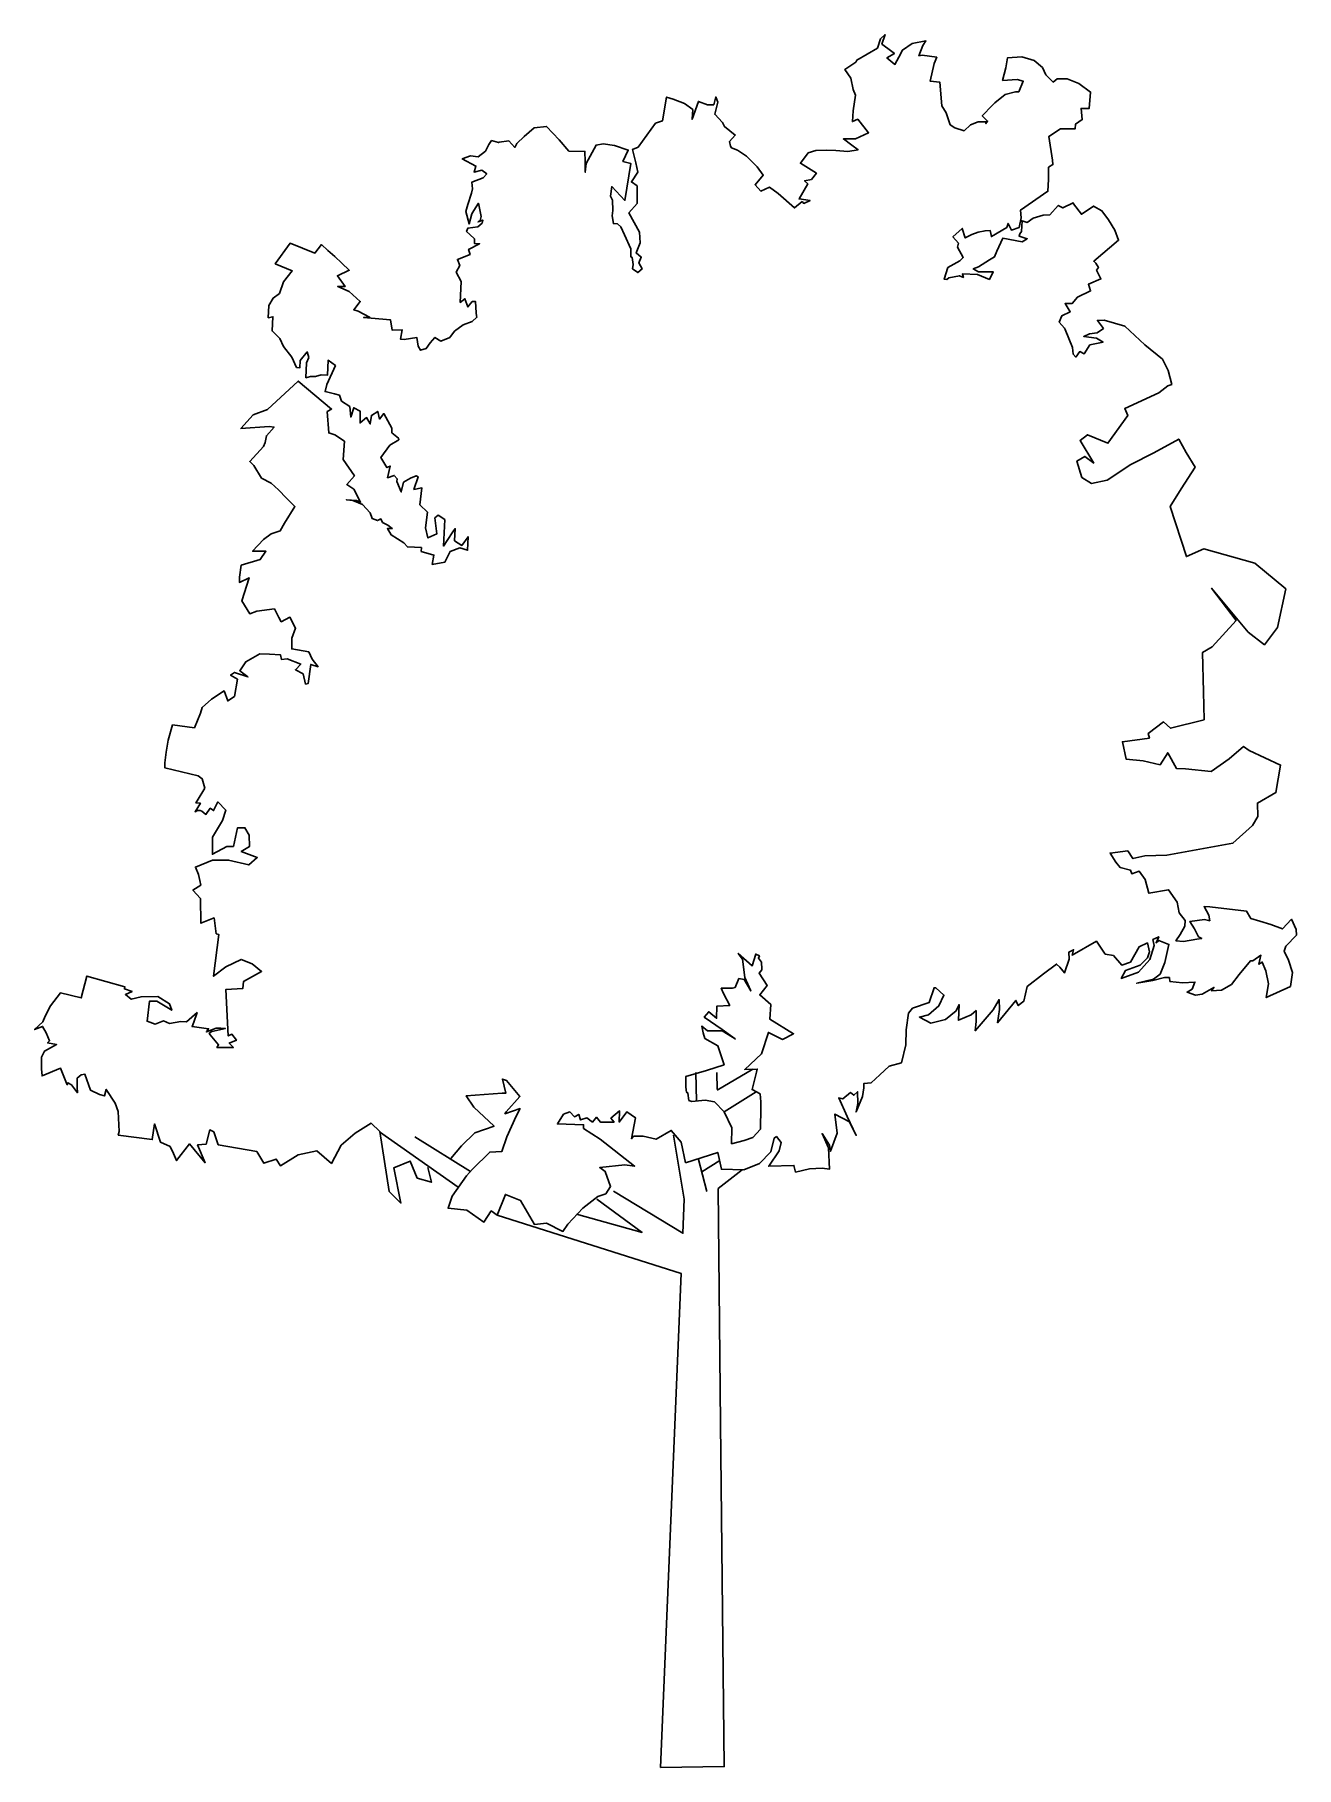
# Model space of a CAD drawing. Header units: millimetres. Extents: x -3733 to 3362, y 24 to 9766.
import ezdxf

# ---------------------------------------------------------------- set-up
doc = ezdxf.new("R2010")
doc.units = ezdxf.units.MM
doc.layers.add('PLN010018 1', color=253, linetype='Continuous')
doc.layers.add('PLN010018 2', color=241, linetype='Continuous')

msp = doc.modelspace()

# ---------------------------------------------------------------- linework, layer by layer
at = {"layer": 'PLN010018 1'}
for points in [[(-14.4, 3929.7), (-11.8, 3770)], [(104.9, 3835), (104.1, 3930.4)], [(104.9, 3831.8), (305.3, 3949.2)], [(143.7, 3710), (324, 3821.8)], [(-1792.9, 3597.2), (-1351.8, 3285.9)], [(-1594.4, 3569.4), (-1281.6, 3374.6)], [(-140.3, 3578.7), (-79.7, 3218.8), (-87.6, 3026.4), (-477.6, 3262.9)], [(-1.9, 3448.3), (47.4, 3260.5)], [(18.1, 3372.2), (120.3, 3435.9)], [(-213.8, 23.5), (145.2, 27.6), (123.1, 1956.1), (110.3, 3277.6), (246.3, 3382.4)], [(-571.7, 3218.6), (-317, 3031.3), (-686.1, 3134)], [(-1131.9, 3128.9), (-96.9, 2799.7), (-213.8, 23.5)]]:
    msp.add_lwpolyline(points, dxfattribs=at)
at = {"layer": 'PLN010018 2'}
for points in [[(-73.8, 3422.4), (108.3, 3480.6), (129.4, 3386.1), (254.6, 3382.2), (343.6, 3419), (406.5, 3483.7), (426.2, 3561.5), (437.9, 3569.9), (464.8, 3537), (453.7, 3489), (395, 3403.5), (536.3, 3407.6), (546.2, 3370.6), (625.3, 3388.7), (694.9, 3392.8), (736.3, 3386.7), (732.1, 3507.1), (695.1, 3587.3), (737, 3521.6), (742, 3487.8), (779.3, 3589.4), (767.3, 3696.4), (849.2, 3653.8), (887.5, 3576.9), (836.7, 3683.4), (789, 3787.2), (811.6, 3781.8), (854.8, 3817.1), (874.3, 3802.2), (895, 3822.2), (895.3, 3755.2), (886.4, 3708.3), (922.1, 3794.9), (929.8, 3844), (929.4, 3868), (971.6, 3872.3), (1020.2, 3917.1), (1072.3, 3965.1), (1141, 3984.8), (1166.7, 4085.3), (1168.4, 4171), (1181.3, 4264.7), (1204.4, 4291.4), (1297.1, 4323.6), (1325, 4406.6), (1334.3, 4407), (1380.5, 4365.7), (1352.3, 4304.3), (1292.8, 4255.3), (1242.4, 4241.9), (1306.6, 4207), (1389.4, 4229), (1448.9, 4278), (1465.5, 4312.2), (1461.7, 4224.4), (1533.9, 4253.9), (1561.1, 4278.9), (1561.1, 4216.5), (1556.3, 4165.3), (1656.3, 4281.8), (1690.1, 4340.3), (1692, 4284.3), (1680.9, 4210.4), (1785.4, 4335.8), (1797.8, 4306.6), (1828.9, 4331.2), (1848.9, 4414.7), (1939.7, 4484.5), (2013.5, 4540.1), (2031.7, 4523), (2058.6, 4490.4), (2085, 4567.9), (2082.7, 4607.2), (2109.3, 4620.6), (2101.1, 4590.6), (2237.6, 4667.9), (2287.3, 4595.1), (2333.2, 4588.3), (2380.6, 4534.2), (2428.6, 4550.5), (2477.7, 4636.4), (2524.2, 4659.1), (2536.3, 4608.6), (2525.5, 4575.2), (2483.8, 4534.3), (2400.6, 4504.3), (2377.1, 4459.7), (2474.6, 4494.9), (2538.7, 4565.1), (2562.6, 4643.8), (2555.2, 4677.6), (2587.8, 4693.2), (2573.6, 4659.5), (2588.9, 4672.8), (2645.5, 4650.9), (2622.8, 4548.2), (2595.5, 4483.7), (2558.7, 4455.8), (2464.4, 4432.3), (2554.9, 4447.9), (2621.3, 4465.1), (2648.1, 4464), (2651.2, 4442.8), (2720.9, 4434.8), (2791.9, 4438.4), (2776, 4399.1), (2748, 4382.5), (2794.9, 4365.9), (2832.7, 4370.9), (2898.8, 4408.4), (2884.9, 4389), (2941.8, 4393.3), (2997.2, 4424.7), (3041.3, 4481.6), (3103.5, 4557.4), (3117.7, 4558.7), (3162.7, 4589.6), (3151.5, 4539.1), (3169.9, 4551.1), (3189.6, 4501.7), (3205.2, 4429.6), (3192.4, 4351.2), (3328.3, 4414.4), (3341.2, 4492.7), (3318.5, 4562.6), (3292.8, 4612.4), (3303.2, 4640.2), (3361.9, 4702.6), (3360.1, 4734.8), (3334.6, 4791.7), (3284.3, 4737.3), (3218.8, 4762.2), (3157.3, 4782.1), (3105.7, 4795.5), (3082.2, 4837.3), (2875, 4861.4), (2843.5, 4863), (2870.1, 4815.7), (2875.3, 4783.3), (2844.8, 4790.2), (2763.7, 4779.8), (2790.1, 4738.7), (2812.6, 4693.7), (2830.2, 4683.2), (2801.6, 4679.2), (2727, 4666.7), (2685.2, 4671.5), (2709.4, 4706.8), (2735.1, 4752.5), (2736.6, 4785.4), (2703.8, 4827.8), (2692.7, 4888.5), (2643.5, 4958), (2533.2, 4938.5), (2511, 5015.1), (2477.7, 5062.5), (2436, 5047.9), (2428.9, 5068.2), (2370.9, 5083.8), (2347.7, 5112.2), (2315, 5163.9), (2414.2, 5177.3), (2442.5, 5133.5), (2509.3, 5147.9), (2634.1, 5152.6), (3004.8, 5219.2), (3115.2, 5318.9), (3146.2, 5370.6), (3142.9, 5445.3), (3246.7, 5504.4), (3273.7, 5658.5), (3095.7, 5741.6), (3064.7, 5762.5), (2983.6, 5694.6), (2882.2, 5623.6), (2739.5, 5638.2), (2687.9, 5640.4), (2638.6, 5728.5), (2595.6, 5660.8), (2500.1, 5682.3), (2404.3, 5692.8), (2383.9, 5790), (2535.5, 5809.6), (2528.1, 5836.6), (2614.3, 5901.6), (2653.4, 5865.5), (2843.3, 5913.4), (2839.1, 6071.2), (2834.7, 6292.4), (2888.2, 6324.6), (3023.3, 6471.7), (2885, 6652.8), (3091, 6406.4), (3182.5, 6335.7), (3256.8, 6431.7), (3303.2, 6649.4), (3128.6, 6794.3), (2841.9, 6875.6), (2744.1, 6831), (2652.8, 7112.8), (2715.1, 7211.3), (2792.9, 7333.1), (2743.3, 7417.2), (2700.4, 7492), (2561.1, 7415.2), (2431, 7348.4), (2298.5, 7260.3), (2209.2, 7241.5), (2155.2, 7276.4), (2128.3, 7367.8), (2173.4, 7394.5), (2222.5, 7356.4), (2145.6, 7484.5), (2187.6, 7515.8), (2302.2, 7468.3), (2413.9, 7624.4), (2396.7, 7663.1), (2587.8, 7752.7), (2638.7, 7791.2), (2661.2, 7799.3), (2641.9, 7877.7), (2608.5, 7941.6), (2509.9, 8021.8), (2397.9, 8126.2), (2281.6, 8160), (2243.7, 8158.7), (2277.3, 8113.9), (2242.7, 8088.4), (2198.1, 8083.8), (2166.9, 8069.2), (2238.2, 8059.8), (2275, 8037.6), (2200.9, 8020.9), (2168.8, 7970.4), (2144.1, 7983.7), (2121.4, 7952.7), (2107.3, 7969.8), (2103.6, 8006.5), (2062.6, 8107.2), (2058.8, 8114.6), (2029.1, 8149), (2043.8, 8185.5), (2090.4, 8208.2), (2061.6, 8253.3), (2101.5, 8255), (2131, 8289.6), (2205.1, 8325.2), (2192.6, 8362.6), (2262.8, 8392.2), (2239.1, 8440.9), (2249.1, 8456.9), (2233.5, 8481.7), (2223.1, 8491.5), (2362, 8609.6), (2341.7, 8666.5), (2306, 8723.9), (2269, 8776), (2222.1, 8802.2), (2174.7, 8770.4), (2153, 8755.9), (2109.2, 8814.1), (2106.4, 8820.6), (2049.5, 8791.4), (2023.4, 8805.4), (1975.1, 8752.8), (1938.2, 8751.7), (1881.6, 8734.6), (1847.5, 8710.2), (1819.6, 8719.3), (1815.9, 8658.9), (1807.4, 8646.2), (1803, 8632.8), (1848.5, 8617.9), (1820, 8601.2), (1710.9, 8621.4), (1677.8, 8548.6), (1665.3, 8516.3), (1637, 8498.9), (1575.1, 8460.8), (1544.7, 8448.4), (1574.2, 8431.4), (1657.2, 8432), (1635.6, 8389.7), (1568.5, 8417.7), (1484.1, 8420.1), (1489.7, 8400.5), (1467.6, 8410.3), (1407.5, 8399.2), (1397.3, 8388.4), (1380.8, 8391.7), (1402.9, 8456.5), (1470.6, 8493.8), (1488.8, 8513.1), (1456.3, 8570.1), (1462.2, 8592.7), (1430.9, 8629.8), (1483.4, 8676.3), (1499.8, 8623.2), (1537.2, 8641.2), (1573.2, 8654.3), (1611.7, 8662.8), (1640, 8665.3), (1647.1, 8630.7), (1734, 8681.9), (1740.9, 8704.3), (1760.1, 8666.8), (1802.8, 8681.4), (1815, 8735.2), (1811, 8779.2), (1964.6, 8885.4), (1968.1, 8951.7), (1968.5, 9020), (1993.3, 9035.5), (1990.6, 9059.7), (1970.2, 9193.4), (2036.5, 9236.3), (2118.5, 9236.3), (2120.8, 9262.8), (2157.8, 9288.2), (2151.3, 9350.9), (2197.6, 9350.9), (2205.3, 9442.4), (2139, 9490.5), (2073.7, 9517.6), (2016.9, 9517.6), (1995.4, 9499.4), (1954, 9540.4), (1934.9, 9580.7), (1887.8, 9620.8), (1818.6, 9641.4), (1737.4, 9635), (1728.8, 9579.3), (1710.1, 9507.5), (1791.3, 9513.8), (1825.9, 9503.6), (1801.3, 9443.4), (1783.1, 9443.4), (1724.8, 9429), (1666.9, 9382), (1653, 9369.1), (1596.1, 9309.6), (1626, 9279.9), (1616.1, 9265.5), (1618.2, 9276.2), (1573.2, 9276.2), (1529.8, 9259.3), (1494.1, 9225.8), (1440.8, 9241.8), (1415.5, 9259.1), (1393.2, 9326.1), (1368.3, 9365.6), (1356.7, 9499), (1302.4, 9504.6), (1325.4, 9603.1), (1340.3, 9638.4), (1258.5, 9650.9), (1239.7, 9647.5), (1261.6, 9705.4), (1279.3, 9730.4), (1201.1, 9716.3), (1147.4, 9679.2), (1126, 9639.9), (1104.6, 9598.6), (1059.5, 9635.1), (1102, 9660.6), (1064.6, 9688.7), (1032, 9712.9), (1049.5, 9765.7), (1023.2, 9741.6), (1007.2, 9690.3), (890.5, 9623.1), (884.6, 9611.8), (822.3, 9569), (856.7, 9521.9), (869.6, 9457.2), (883.8, 9426.3), (869.7, 9337.1), (865.6, 9277.3), (895.8, 9290), (956.5, 9214.1), (883.2, 9179.3), (815.1, 9179.3), (862.8, 9144.2), (897.7, 9118.6), (840.6, 9108.9), (772.2, 9113.6), (717.2, 9115.5), (660.4, 9113.5), (616.9, 9102), (573.3, 9042.5), (663.6, 8986.7), (634.9, 8951.8), (596.7, 8944.1), (614.1, 8927.4), (565.6, 8841.9), (627.7, 8833.2), (592, 8816.7), (582.5, 8827.1), (540.6, 8791.5), (447.5, 8871.8), (399.5, 8909.1), (350.4, 8886.1), (318.1, 8921.5), (364.7, 8976), (329.5, 9023.3), (270.8, 9081.7), (219.5, 9116.3), (185.4, 9128.6), (179.7, 9138.1), (175, 9164.2), (207.3, 9201.4), (146.7, 9248.6), (134.8, 9272), (91.7, 9318.2), (109.6, 9386.8), (96.8, 9415.5), (86.3, 9372), (51.4, 9371.8), (-0.2, 9390.3), (-35.5, 9290.3), (-31.1, 9344.2), (-77.7, 9378.1), (-141.5, 9402.5), (-179.7, 9414.5), (-202.6, 9280.8), (-241.4, 9268.6), (-339.4, 9133.4), (-371, 9119.4), (-352, 9045.5), (-340.2, 8992.6), (-376.7, 8937.9), (-344.2, 8915.4), (-344.7, 8816.8), (-391.2, 8764.8), (-330.6, 8655.2), (-328.1, 8594.5), (-350.9, 8538.8), (-322.1, 8515.1), (-335.9, 8483.2), (-317.2, 8448.2), (-341.6, 8427.6), (-370.9, 8449.6), (-366.3, 8473.9), (-372, 8512.6), (-379.7, 8516), (-380.6, 8560.9), (-416.5, 8639.6), (-435.6, 8686.1), (-456, 8701.9), (-478.2, 8703.3), (-486, 8747.1), (-480.6, 8777.5), (-483.3, 8836), (-493.7, 8857.6), (-488, 8911.5), (-413.2, 8834), (-379.6, 9040.6), (-424.9, 9053.1), (-394.9, 9116.8), (-472.8, 9142.6), (-536.2, 9151.5), (-576, 9144.5), (-631.2, 9041.7), (-636.8, 8992), (-637.6, 9051.6), (-638.5, 9109.5), (-728, 9111), (-783.8, 9174.6), (-854, 9249.7), (-923.3, 9241.8), (-980.9, 9193.5), (-1020.9, 9154.2), (-1033.4, 9131.3), (-1066.4, 9168.2), (-1119.7, 9161.6), (-1125.3, 9158.7), (-1162.9, 9170.6), (-1179.3, 9148.4), (-1198.2, 9111.3), (-1237.8, 9079.7), (-1281.4, 9084.3), (-1328.2, 9066.9), (-1251.8, 9026.3), (-1261.8, 8992.8), (-1217.8, 9004.2), (-1190.8, 8982.8), (-1210.2, 8961.6), (-1273.7, 8937), (-1270.1, 8898.9), (-1275.7, 8874.7), (-1297.5, 8810.4), (-1309, 8770.5), (-1289.4, 8702), (-1274.2, 8757.9), (-1263.5, 8776.8), (-1237.2, 8818), (-1221.1, 8743.6), (-1227.1, 8721.6), (-1239.2, 8713), (-1212.7, 8723.4), (-1216.3, 8706), (-1240.6, 8685.3), (-1296.9, 8677), (-1304, 8658.5), (-1285.8, 8641.6), (-1259.8, 8617.4), (-1260.2, 8592.1), (-1230.5, 8589.7), (-1292.4, 8558.5), (-1284, 8529.9), (-1355.3, 8502), (-1342.1, 8468.2), (-1361.8, 8429.6), (-1333.5, 8377.9), (-1339.1, 8260.6), (-1313.3, 8281.1), (-1296.8, 8235.2), (-1271.6, 8265.5), (-1253.8, 8265.4), (-1250.4, 8200.9), (-1247.6, 8185.2), (-1246.2, 8177.2), (-1272, 8153.4), (-1322.4, 8133.5), (-1371.7, 8099.4), (-1398.8, 8063.2), (-1449.4, 8041.4), (-1481.5, 8063.6), (-1508.7, 8032.5), (-1530.3, 8001.9), (-1562.9, 7991.6), (-1576.3, 8013.9), (-1583.2, 8062.4), (-1655.3, 8051.1), (-1675.2, 8053), (-1666.1, 8106.9), (-1722.9, 8104.5), (-1732.5, 8163.1), (-1883.4, 8174.7), (-1849.5, 8177.9), (-1912.7, 8211.9), (-1938.1, 8219.4), (-1901.9, 8265.6), (-1964.7, 8322.4), (-2028.6, 8349.8), (-1986.7, 8349.7), (-2030.6, 8410.1), (-1963.4, 8440.8), (-2005.3, 8480.2), (-2045.1, 8517.6), (-2083.7, 8552.8), (-2119.5, 8585.8), (-2156.8, 8537.7), (-2296.3, 8593.2), (-2380.1, 8477.8), (-2283.9, 8437.2), (-2333.1, 8376.5), (-2355.5, 8310.6), (-2391, 8284.2), (-2415.4, 8242.4), (-2419.2, 8173.9), (-2392.7, 8179.9), (-2397.3, 8099.5), (-2353.8, 8056.7), (-2332.8, 8011.7), (-2286.1, 7953.3), (-2259.6, 7894.3), (-2240.8, 7893.3), (-2238.7, 7932.8), (-2199.4, 7982.1), (-2191.5, 7950.1), (-2204.5, 7920.7), (-2207, 7837), (-2181.9, 7844.5), (-2154.3, 7843.1), (-2121.4, 7853.3), (-2085.3, 7851.5), (-2082.9, 7935.2), (-2041.3, 7904.6), (-2089.8, 7799.5), (-2099.3, 7758.5), (-2047.1, 7746.4), (-2018.8, 7738.1), (-2012.4, 7721.6), (-2008, 7705.6), (-1960.3, 7674.7), (-1954.8, 7615.1), (-1938.5, 7667.7), (-1902.7, 7649.3), (-1903, 7582.7), (-1866.5, 7613.1), (-1845.7, 7576.8), (-1839.4, 7624.4), (-1803.5, 7647.5), (-1792.8, 7604.1), (-1769.6, 7634.7), (-1724.9, 7553.9), (-1725, 7527.7), (-1687.5, 7497.3), (-1685.6, 7487.6), (-1734.8, 7458.3), (-1785.2, 7387.8), (-1752.1, 7331.9), (-1733.3, 7340.1), (-1748.4, 7274.1), (-1710.3, 7287.1), (-1694, 7267.6), (-1696.3, 7253.1), (-1671.4, 7194.6), (-1658.5, 7249.4), (-1619.4, 7272.9), (-1587.7, 7285.9), (-1575.6, 7279.1), (-1599.6, 7208.4), (-1554.6, 7217.1), (-1565.9, 7122.9), (-1524.5, 7080), (-1534.5, 6992.1), (-1521.7, 6936), (-1470.4, 6959.3), (-1483.1, 7048.1), (-1463.5, 7063.4), (-1425.4, 7039.6), (-1433.3, 6890.1), (-1385.2, 6964.7), (-1367.5, 6988.4), (-1371.2, 6919.7), (-1331.3, 6893.7), (-1295.5, 6943), (-1298.5, 6866.8), (-1341.5, 6880.8), (-1396.7, 6860), (-1426, 6800.4), (-1496.7, 6787), (-1487.9, 6839.9), (-1558.7, 6860.5), (-1557.7, 6882.1), (-1636.4, 6885.6), (-1657.2, 6909.2), (-1728.6, 6952.7), (-1749.3, 6988.8), (-1721.4, 6988.3), (-1746.9, 7007.6), (-1776.6, 7023.6), (-1785.7, 7042.7), (-1804.2, 7034), (-1834.5, 7044.4), (-1846.7, 7076.4), (-1888.6, 7124.2), (-1943.9, 7146.4), (-1979.9, 7150.9), (-1922.3, 7147.1), (-1899.8, 7137), (-1937.2, 7210.1), (-1977.4, 7236.9), (-1934.7, 7286), (-1997.7, 7377.9), (-1989.7, 7479.2), (-2045.6, 7516.2), (-2079.1, 7526.3), (-2088.4, 7646), (-2062.9, 7660.3), (-2250.4, 7817.5), (-2422.5, 7657.8), (-2504.6, 7628.5), (-2572.9, 7550.4), (-2413, 7562.7), (-2386.1, 7559.3), (-2429.2, 7510.2), (-2437, 7472.8), (-2445.1, 7451), (-2523.4, 7365.3), (-2500.6, 7342.5), (-2457.6, 7272.7), (-2403.5, 7244.6), (-2360.6, 7206.2), (-2316.3, 7160.3), (-2269.4, 7112.2), (-2327.7, 7018.1), (-2351.5, 6975), (-2402.8, 6959.3), (-2446.2, 6926.6), (-2507.3, 6860.7), (-2432.1, 6860.7), (-2464.2, 6814.4), (-2570.7, 6782.1), (-2581.6, 6714.9), (-2581.4, 6686), (-2525.7, 6711.2), (-2566.9, 6582.8), (-2523, 6510), (-2483.1, 6525.1), (-2384.7, 6537.2), (-2359.6, 6488.3), (-2346, 6464.8), (-2297.3, 6489.9), (-2265.5, 6428.2), (-2287.3, 6371.7), (-2287.3, 6311.6), (-2191.3, 6295.1), (-2172.3, 6254.8), (-2138.8, 6211.4), (-2180.3, 6225.2), (-2194.5, 6117.8), (-2209.3, 6114.4), (-2222.4, 6171), (-2266.5, 6194.9), (-2235.9, 6227), (-2312.9, 6256.1), (-2345.4, 6252.5), (-2349.5, 6278.5), (-2411.6, 6282.5), (-2467.3, 6283.9), (-2545.8, 6240.1), (-2579.7, 6189), (-2533.1, 6154.7), (-2608.5, 6180.3), (-2630.5, 6165), (-2592.1, 6141), (-2609, 6044.8), (-2646.8, 6020), (-2667.3, 6075.4), (-2739, 6029.1), (-2790.3, 5982.5), (-2800.4, 5951.5), (-2833.8, 5868.8), (-2956.9, 5884.8), (-2982.5, 5798.5), (-2993.5, 5732), (-3001.3, 5671.6), (-3001.3, 5644), (-2812.7, 5598.3), (-2791.1, 5581.9), (-2776.2, 5528.2), (-2818.3, 5457.7), (-2825.4, 5445.8), (-2800.7, 5443.9), (-2830.7, 5396), (-2817.1, 5402.6), (-2801.8, 5402.9), (-2793.3, 5400), (-2769.4, 5381.3), (-2745.4, 5415.8), (-2726.7, 5402.7), (-2701.7, 5451.9), (-2658.1, 5404.6), (-2676.1, 5346.9), (-2733, 5254.2), (-2733.2, 5157.9), (-2651.4, 5201.5), (-2614.7, 5201.4), (-2591.4, 5306.5), (-2550.5, 5306.1), (-2526.1, 5265.1), (-2525.2, 5200.6), (-2571.3, 5172.5), (-2481.3, 5138.3), (-2529.1, 5097.9), (-2642, 5124.6), (-2732.2, 5124.2), (-2828.3, 5085.2), (-2812.1, 5044), (-2803.4, 5009.4), (-2798.5, 4984.1), (-2842.6, 4956.3), (-2800.7, 4909.2), (-2797.5, 4769.4), (-2723.2, 4799.5), (-2711.9, 4710.1), (-2697.1, 4707.2), (-2726.9, 4471.2), (-2658.5, 4523.8), (-2571.1, 4566.1), (-2508.7, 4541.6), (-2456.3, 4498.7), (-2557.7, 4442.2), (-2562, 4402.6), (-2657.2, 4397.7), (-2643.6, 4135.8), (-2623, 4145.4), (-2598.5, 4111.7), (-2638, 4095.9), (-2615.4, 4071.1), (-2707.3, 4071.6), (-2698.4, 4086), (-2745, 4141.2), (-2751.1, 4152.2), (-2736, 4160.6), (-2659.9, 4177.4), (-2686.4, 4178.7), (-2712, 4178.7), (-2767, 4158.2), (-2754.9, 4176.7), (-2847, 4188.9), (-2837, 4213.4), (-2819.7, 4267.6), (-2878, 4215.1), (-2911.2, 4216.2), (-2975.2, 4205.4), (-3007.7, 4221.5), (-3054.4, 4201.3), (-3100.2, 4218.2), (-3087.3, 4331.4), (-3046.4, 4331.4), (-2961.4, 4280.7), (-2974.9, 4317), (-3040.3, 4357.2), (-3134.6, 4356.6), (-3189.3, 4341.9), (-3222, 4369.6), (-3184.6, 4384.9), (-3228.3, 4400.3), (-3226.3, 4412.9), (-3439.3, 4472.3), (-3470.5, 4349.8), (-3586.5, 4379.2), (-3643.7, 4304.4), (-3674, 4247.2), (-3685.8, 4216), (-3732.6, 4171.3), (-3687.9, 4189.5), (-3668.6, 4154.2), (-3648.5, 4109.3), (-3660.1, 4097.1), (-3609, 4087.3), (-3677.6, 4051.1), (-3693.3, 4016.2), (-3694.4, 3951), (-3690.7, 3911.5), (-3587, 3953.9), (-3549.2, 3861.4), (-3545.1, 3873.1), (-3526.2, 3861.7), (-3491.8, 3816.7), (-3493.5, 3849.2), (-3493.5, 3899.1), (-3471.7, 3916.6), (-3449.6, 3920.2), (-3419.2, 3831.4), (-3368.2, 3806.1), (-3339, 3798.8), (-3330.2, 3835.6), (-3280, 3757.7), (-3263.9, 3710.3), (-3257.3, 3599.5), (-3262.2, 3577.3), (-3071.3, 3553.2), (-3059.5, 3641.4), (-3025.3, 3539.5), (-2970.7, 3513.6), (-2952.4, 3474.5), (-2934.1, 3435.4), (-2862.2, 3528.5), (-2773.9, 3422.6), (-2816, 3523.1), (-2768.2, 3526.7), (-2748.2, 3607.3), (-2725.3, 3595.9), (-2700.5, 3523.9), (-2483.7, 3487.1), (-2443.2, 3419.8), (-2374.1, 3443.3), (-2350.4, 3405.8), (-2250.8, 3467.3), (-2146.5, 3489.8), (-2064.1, 3418.7), (-2008.2, 3521.1), (-1929.9, 3589.1), (-1840.2, 3644.8), (-1792.2, 3598.5), (-1739.1, 3261.6), (-1673.1, 3196.2), (-1713.4, 3394.1), (-1620.3, 3432.4), (-1581.6, 3336.3), (-1501.8, 3313.2), (-1521.4, 3395.8)], [(143.7, 3710), (187.2, 3618.5), (186.3, 3529.9), (257.9, 3547.5), (306.6, 3565.8), (349.5, 3612.1), (351, 3734.2), (350.3, 3765.7), (346.9, 3809.7), (301.2, 3833.9), (325.7, 3931.5), (330.3, 3950), (260.4, 3947.9), (354.8, 4035.2), (393.8, 4155.4), (472.4, 4116.1), (534.9, 4147.9), (402.1, 4229.7), (406.7, 4313), (344.9, 4366.2), (386.1, 4419.6), (340.8, 4488.7), (356.9, 4507.5), (355.6, 4511.9), (354.1, 4551.2), (336.8, 4574), (342.7, 4585.5), (322.6, 4595.7), (302.1, 4530.2), (223.6, 4600.2), (248.4, 4568.5), (261.3, 4464.2), (293.6, 4389.3), (257.6, 4453.8), (227.6, 4458.4), (205.7, 4408.1), (192, 4404.7), (127.7, 4404.1), (141, 4374), (176, 4307.7), (104.2, 4304.2), (102, 4235.6), (57.6, 4271.9), (32.2, 4242.1), (133.3, 4172.7), (207.2, 4119), (132.9, 4164.6), (102.4, 4164.4), (83.8, 4164.4), (50.9, 4164.1), (19.5, 4191.7), (26.3, 4152.9), (35.7, 4122.2), (109.2, 4080.5), (143.9, 3973.9), (44.8, 3941.7), (-70.7, 3908.3), (-70.7, 3847.1), (-66.6, 3819.7), (-59, 3814.7), (-53.3, 3773.6), (-36.6, 3767.1), (37.2, 3775.6), (90, 3764.6), (143.7, 3710)], [(-1391.9, 3447.4), (-1333.3, 3518.2), (-1257.7, 3591.5), (-1149, 3629.5), (-1264, 3736.3), (-1305.9, 3799.8), (-1104.4, 3813.8), (-1083.2, 3813.8), (-1102, 3893.7), (-1079, 3884.5), (-1004.3, 3796.3), (-1081, 3709.3), (-1088.3, 3698.1), (-1002.8, 3727.7), (-1025.6, 3684.2), (-1077.9, 3568.3), (-1106.3, 3486), (-1173.6, 3482.9), (-1269.8, 3387.7), (-1304.9, 3348.5), (-1385.4, 3234.2), (-1407.5, 3167.3), (-1303.3, 3156), (-1206, 3088.9), (-1164.9, 3152.4), (-1131.9, 3128.9), (-1085.2, 3245), (-1000.3, 3211), (-921.1, 3075.2), (-854.6, 3082.7), (-762, 3036.4), (-734.1, 3078), (-650.2, 3167.9), (-564.9, 3232.8), (-521.3, 3247.8), (-494.5, 3289.3), (-525.3, 3374.2), (-555.3, 3395.7), (-413.5, 3411.7), (-359.5, 3404.1), (-552.5, 3554.9), (-647.3, 3616.3), (-646.3, 3636.4), (-793.1, 3641.2), (-758.4, 3695.5), (-722.4, 3708.5), (-697.3, 3682), (-672.7, 3694.5), (-662.9, 3663.7), (-628.6, 3674.6), (-596.1, 3652), (-573.1, 3678.4), (-551.6, 3652), (-474, 3652), (-492, 3673.1), (-443.3, 3714.6), (-445.3, 3651.9), (-402.4, 3710.1), (-354.3, 3675.6), (-376.6, 3558.3), (-364.9, 3571.7), (-311.7, 3571.7), (-238.7, 3555.2), (-152.9, 3604.3), (-96.7, 3538.6), (-73.8, 3422.4)]]:
    msp.add_lwpolyline(points, dxfattribs=at)

doc.saveas('drawing.dxf')
